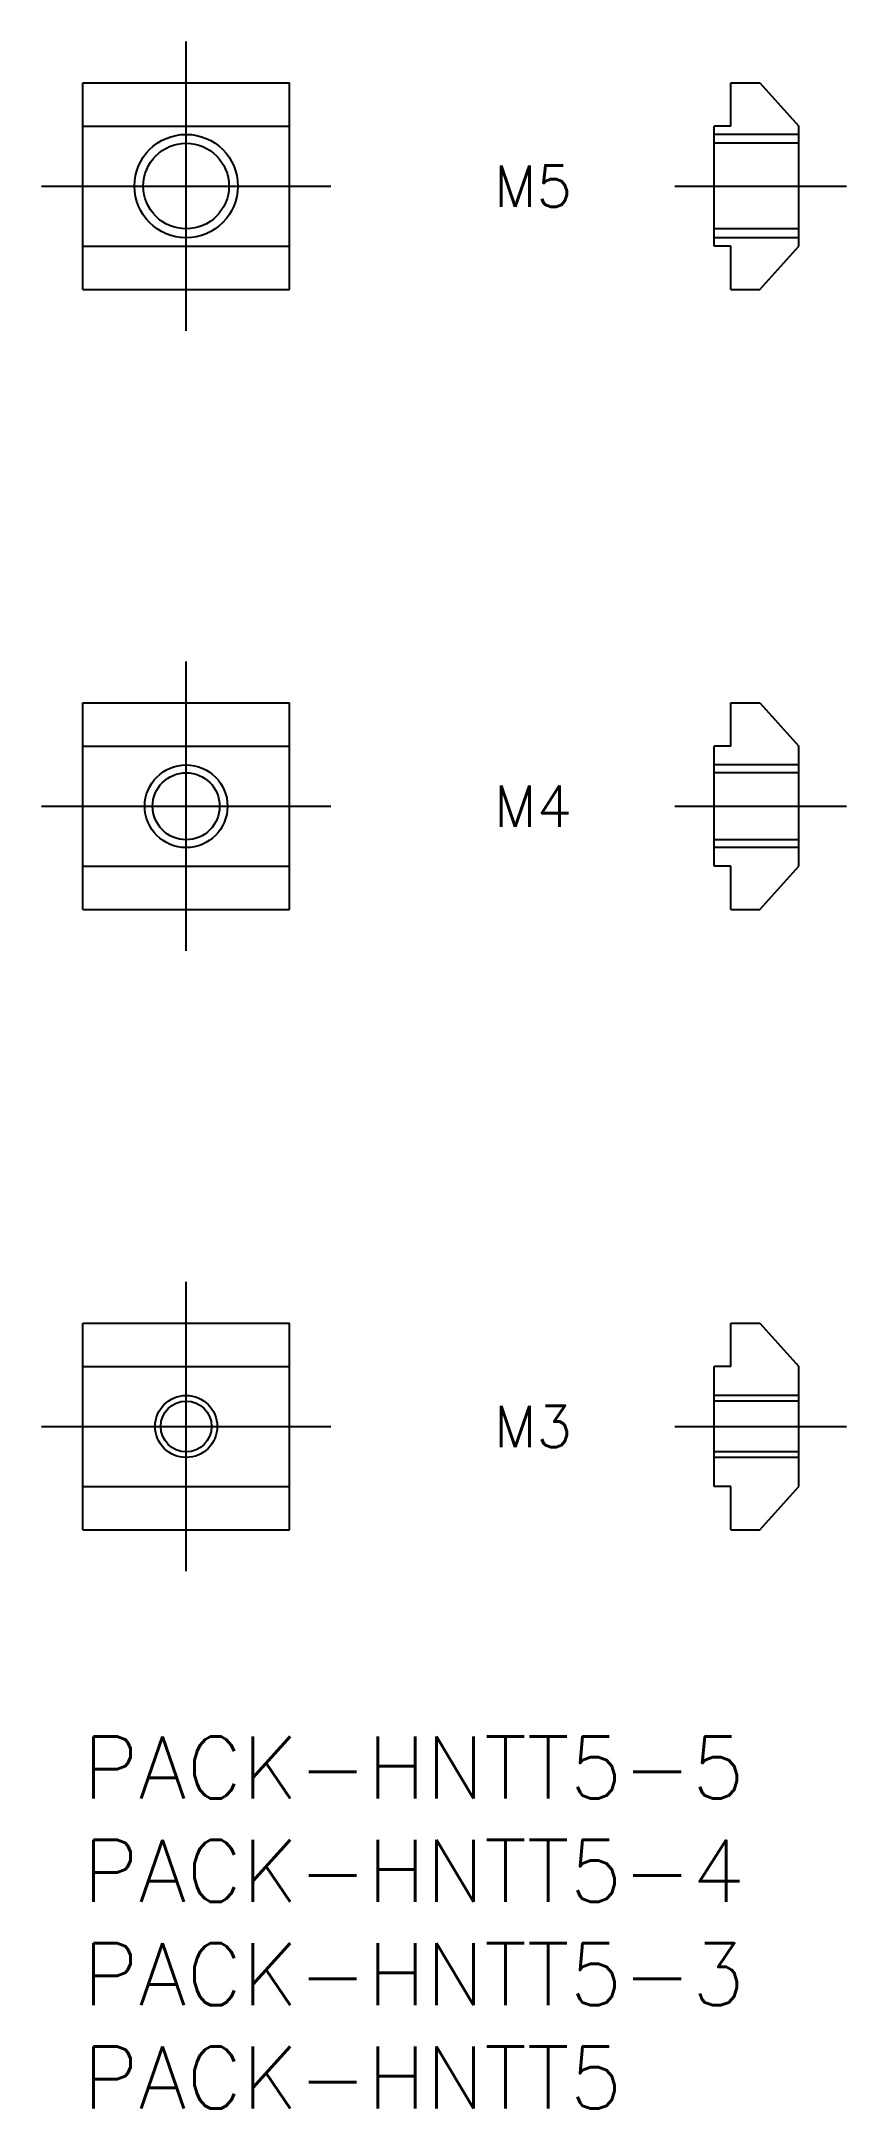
# Model space of a CAD drawing. Extents: x -2 to 36.9, y -18 to 82.
import ezdxf
from ezdxf.enums import TextEntityAlignment as Align

# ---------------------------------------------------------------- set-up
doc = ezdxf.new("R2010")
doc.units = 0
doc.header["$LTSCALE"] = 0.5
doc.linetypes.add('CENTER', pattern=[50.8, 31.75, -6.35, 6.35, -6.35])
doc.linetypes.add('DASHED', pattern=[19.05, 12.7, -6.35])
for name, color, linetype in [('MSM_CENTER', 1, 'CENTER'), ('MSM_CONTINUOUS', 7, 'CONTINUOUS'), ('MSM_DASHED', 4, 'DASHED'), ('MSM_NARROW', 5, 'CONTINUOUS'), ('MSM_PART_NUMBER', 7, 'CONTINUOUS')]:
    doc.layers.add(name, color=color, linetype=linetype)
doc.styles.get("Standard").update_dxf_attribs({"font": 'txt.shx', "height": 1, "bigfont": 'bigfont.shx'})

msp = doc.modelspace()

# ---------------------------------------------------------------- linework, layer by layer
at = {"layer": 'MSM_CENTER'}
for p, q in [((5, 68), (5, 82)), ((-2, 75), (12, 75)), ((28.63, 75), (36.93, 75)), ((5, 38), (5, 52)), ((-2, 45), (12, 45)), ((28.63, 45), (36.93, 45)), ((5, 8), (5, 22)), ((-2, 15), (12, 15)), ((28.63, 15), (36.93, 15))]:
    msp.add_line(p, q, dxfattribs=at)
at = {"layer": 'MSM_CONTINUOUS'}
for p, q in [((0, 80), (10, 80)), ((0, 70), (0, 80)), ((10, 70), (10, 80)), ((31.33, 77.9), (31.33, 80)), ((31.33, 80), (32.73, 80)), ((32.73, 80), (34.63, 77.9)), ((0, 77.9), (10, 77.9)), ((31.33, 77.9), (30.53, 77.9)), ((30.53, 72.1), (30.53, 77.9)), ((34.63, 72.1), (34.63, 77.9)), ((0, 72.1), (10, 72.1)), ((31.33, 72.1), (30.53, 72.1)), ((31.33, 70), (31.33, 72.1)), ((32.73, 70), (34.63, 72.1)), ((0, 70), (10, 70)), ((31.33, 70), (32.73, 70)), ((0, 50), (10, 50)), ((0, 40), (0, 50)), ((10, 40), (10, 50)), ((31.33, 47.9), (31.33, 50)), ((31.33, 50), (32.73, 50)), ((32.73, 50), (34.63, 47.9)), ((0, 47.9), (10, 47.9)), ((31.33, 47.9), (30.53, 47.9)), ((30.53, 42.1), (30.53, 47.9)), ((34.63, 42.1), (34.63, 47.9)), ((0, 42.1), (10, 42.1)), ((31.33, 42.1), (30.53, 42.1)), ((31.33, 40), (31.33, 42.1)), ((32.73, 40), (34.63, 42.1)), ((0, 40), (10, 40)), ((31.33, 40), (32.73, 40)), ((0, 20), (10, 20)), ((0, 10), (0, 20)), ((10, 10), (10, 20)), ((31.33, 17.9), (31.33, 20)), ((31.33, 20), (32.73, 20)), ((32.73, 20), (34.63, 17.9)), ((0, 17.9), (10, 17.9)), ((31.33, 17.9), (30.53, 17.9)), ((30.53, 12.1), (30.53, 17.9)), ((34.63, 12.1), (34.63, 17.9)), ((0, 12.1), (10, 12.1)), ((31.33, 12.1), (30.53, 12.1)), ((31.33, 10), (31.33, 12.1)), ((32.73, 10), (34.63, 12.1)), ((0, 10), (10, 10)), ((31.33, 10), (32.73, 10))]:
    msp.add_line(p, q, dxfattribs=at)
for centre, radius in [((5, 75), 2.07), ((5, 45), 1.62), ((5, 15), 1.23)]:
    msp.add_circle(centre, radius, dxfattribs=at)
at = {"layer": 'MSM_DASHED'}
for p, q in [((34.63, 77.5), (30.53, 77.5)), ((34.63, 77.07), (30.53, 77.07)), ((34.63, 72.93), (30.53, 72.93)), ((34.63, 72.5), (30.53, 72.5)), ((34.63, 47), (30.53, 47)), ((34.63, 46.62), (30.53, 46.62)), ((34.63, 43.38), (30.53, 43.38)), ((34.63, 43), (30.53, 43)), ((34.63, 16.5), (30.53, 16.5)), ((34.63, 16.23), (30.53, 16.23)), ((34.63, 13.77), (30.53, 13.77)), ((34.63, 13.5), (30.53, 13.5))]:
    msp.add_line(p, q, dxfattribs=at)
at = {"layer": 'MSM_NARROW'}
for centre, radius in [((5, 75), 2.5), ((5, 45), 2), ((5, 15), 1.5)]:
    msp.add_circle(centre, radius, dxfattribs=at)

# ---------------------------------------------------------------- texts
at = {"layer": 'MSM_CONTINUOUS'}
for s, p in [('M5', (21.77, 75)), ('M4', (21.77, 45)), ('M3', (21.77, 15))]:
    msp.add_text(s, height=2, dxfattribs=at).set_placement(p, align=Align.MIDDLE)
at = {"layer": 'MSM_PART_NUMBER'}
for s, p in [('PACK-HNTT5-5', (0, -3)), ('PACK-HNTT5-4', (0, -8)), ('PACK-HNTT5-3', (0, -13)), ('PACK-HNTT5', (0, -18))]:
    msp.add_text(s, height=3, dxfattribs=at).set_placement(p)

doc.saveas('drawing.dxf')
